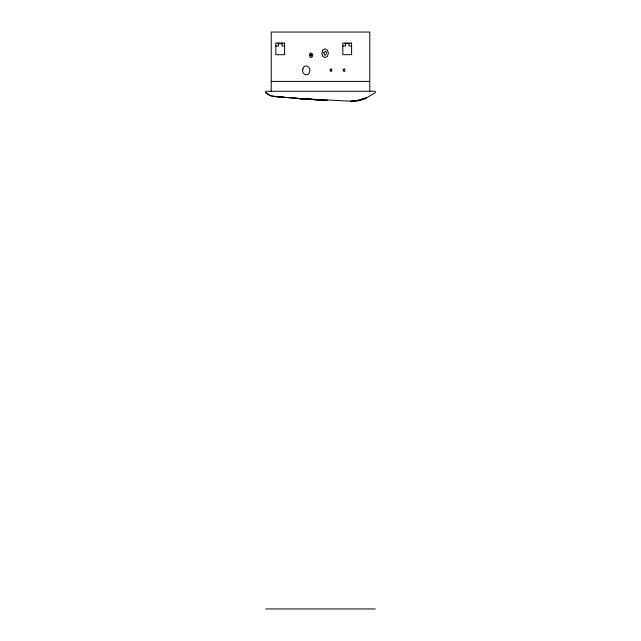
<?xml version="1.0" encoding="UTF-8"?>
<svg xmlns="http://www.w3.org/2000/svg" width="641" height="641" viewBox="0 0 641 641"><rect width="100%" height="100%" fill="white"/><g stroke="black" fill="none" stroke-linecap="round" stroke-linejoin="round"><path stroke-width="0.96" d="M277.769 43.66L282.633 43.66M344.786 43.66L348.968 43.66M275.822 45.984L278.45 45.984L278.45 43.083M284.58 45.984L281.952 45.984L281.952 43.083M342.839 45.984L345.467 45.984L345.467 43.083M351.597 45.984L348.968 45.984L348.968 43.083M271.223 81.399L369.777 81.399M265.743 608.95L375.257 608.95M326.413 100.292L327.511 100.341L305.605 99.091M282.609 97.288L283.707 97.384L270.702 95.821L265.743 92.729L265.743 91.27L375.257 91.27L375.257 92.729L367.133 97.504L358.503 100.341L350.723 101.158L350.723 101.735L358.471 100.837L366.059 98.562L366.059 97.977L358.479 100.349L349.625 101.142L294.66 98.297L323.128 100.124L299.035 98.626L318.745 99.892M320.941 100.012L322.03 100.068M312.175 99.515L313.273 99.579M308.89 99.307L309.988 99.379M273.411 96.422L311.494 99.475L273.411 96.422L269.436 95.301L265.743 92.729M369.777 91.27L369.777 32.05L271.223 32.05L271.223 91.27M302.881 69.172C300.974 74.172 308.834 77.609 309.651 71.576C311.55 66.568 303.698 63.13 302.881 69.172M310.404 55.038C311.189 58.483 312.536 52.642 310.404 55.038M323.753 52.762C325.604 60.607 328.521 47.218 323.753 52.762M330.019 69.813C331.245 75.205 333.352 66.079 330.019 69.813M343.159 69.813C344.385 75.205 346.493 66.079 343.159 69.813M322.776 50.166L321.814 53.243L322.776 56.32L325.099 57.594L327.423 56.32L328.384 53.243L327.423 50.166L325.099 48.884L322.776 50.166M310.204 53.267L309.331 55.278L310.204 57.289L311.959 57.289L312.832 55.278L311.959 53.267L310.204 53.267M284.58 43.083L275.822 43.083L275.822 54.693L284.58 54.693L284.58 43.083M351.597 43.083L342.839 43.083L342.839 54.693L351.597 54.693L351.597 43.083"/></g></svg>
